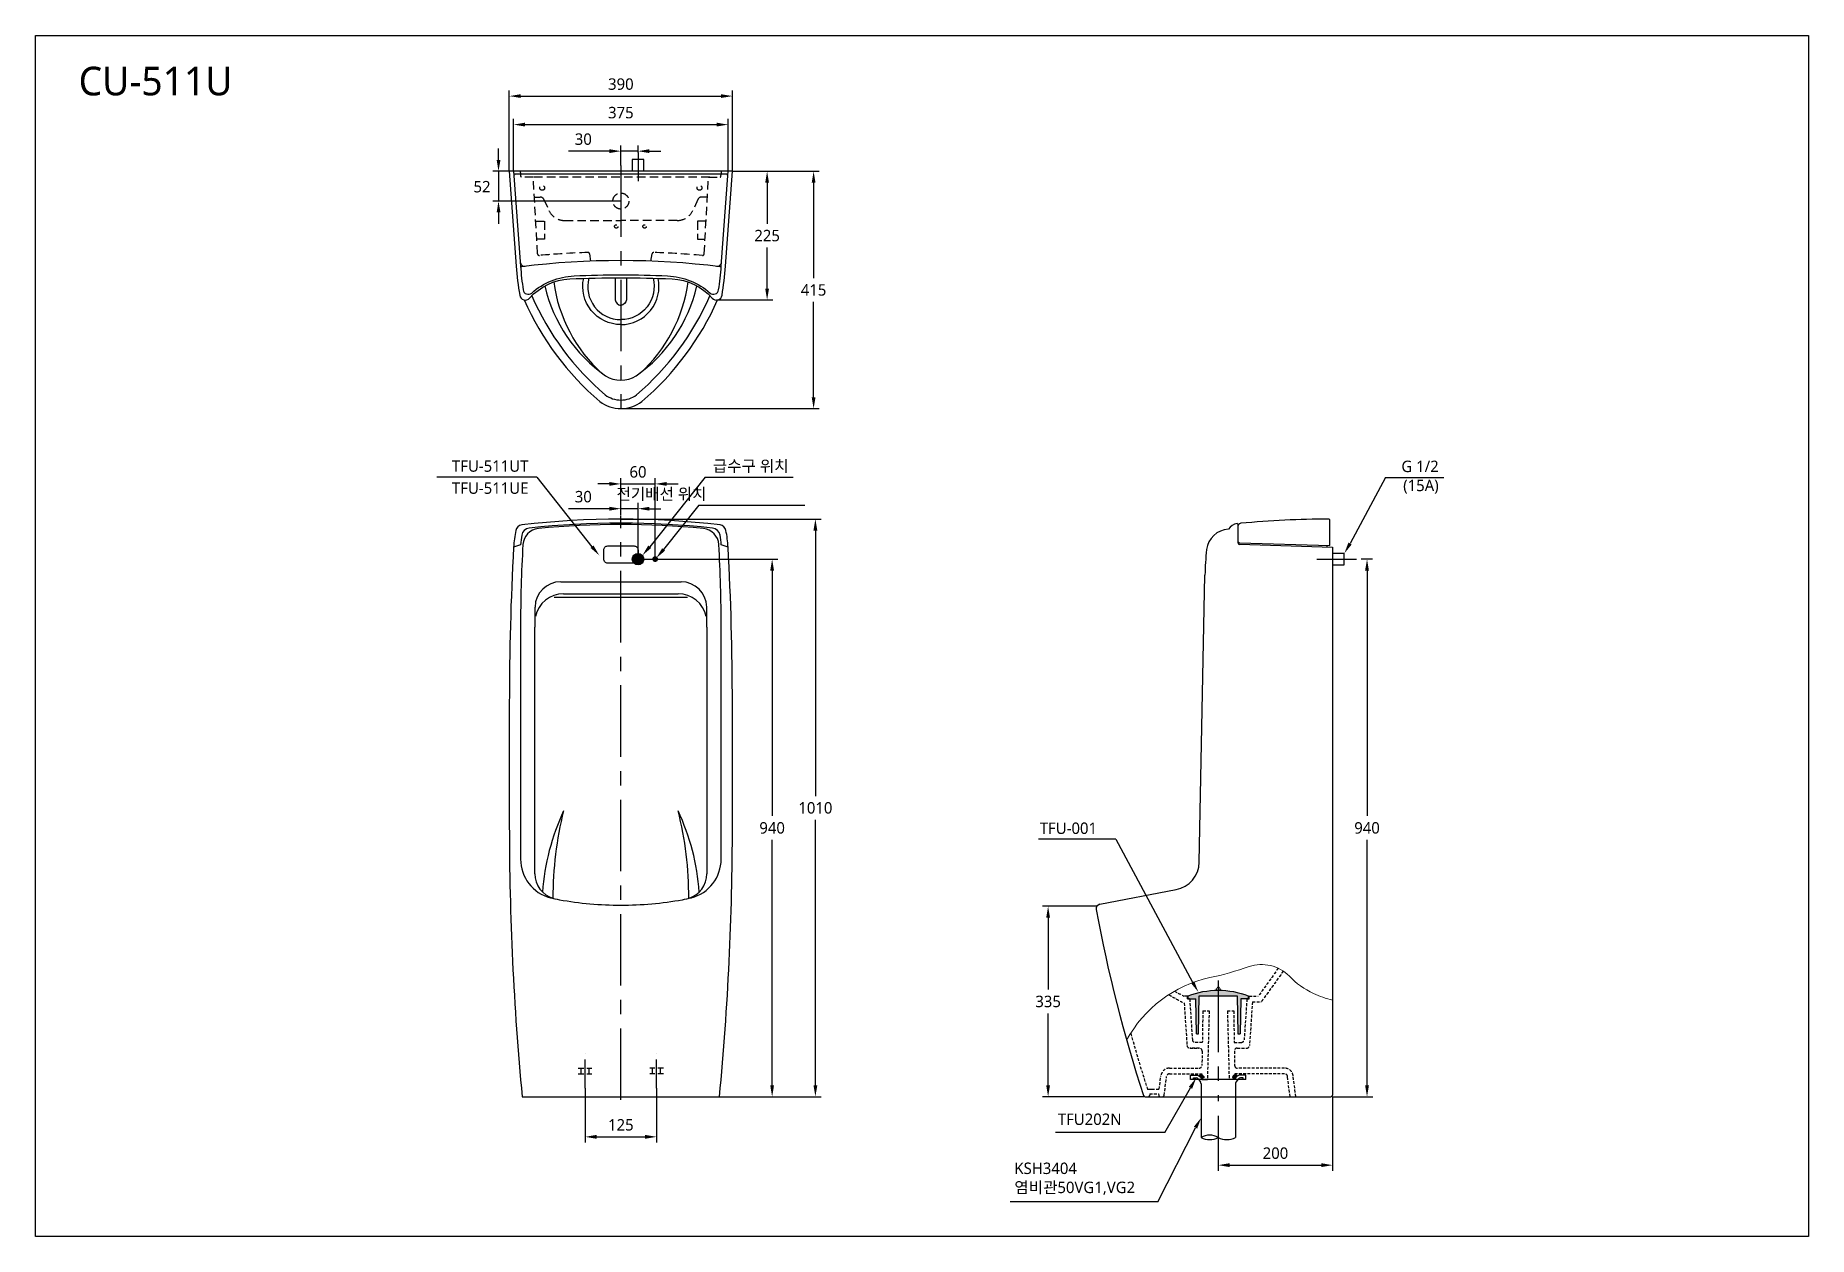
# Model space of a CAD drawing. Extents: x 3353 to 6453, y 0 to 2100.
import ezdxf

# ---------------------------------------------------------------- set-up
doc = ezdxf.new("R2010")
doc.units = 0
doc.header["$LTSCALE"] = 20
doc.header["$MEASUREMENT"] = 0
doc.linetypes.add('CENTER', pattern=[2, 1.25, -0.25, 0.25, -0.25])
doc.linetypes.add('HIDDEN', pattern=[0.375, 0.25, -0.125])
doc.layers.get('0').update_dxf_attribs({"linetype": 'CONTINUOUS'})
doc.layers.get('DEFPOINTS').update_dxf_attribs({"linetype": 'CONTINUOUS'})
for name, color, linetype in [('1', 1, 'CONTINUOUS'), ('5', 5, 'CONTINUOUS'), ('FAUCET', 4, 'CONTINUOUS')]:
    doc.layers.add(name, color=color, linetype=linetype)
doc.styles.add('GHS', font='romans', dxfattribs={"bigfont": 'ghs'})
doc.styles.get("Standard").update_dxf_attribs({"font": 'NanumGothic.ttf'})
doc.dimstyles.get("Standard").update_dxf_attribs({"dimtxt": 0.18, "dimasz": 0.18, "dimexe": 0.18, "dimexo": 0.0625, "dimgap": 0.09, "dimtad": 0, "dimtih": 1, "dimtoh": 1, "dimdec": 4, "dimzin": 0, "dimdsep": 46, "dimtxsty": 'Standard', "dimcen": 0.09, "dimadec": 0, "dimazin": 0, "dimtfac": 1, "dimtdec": 4, "dimtofl": 0, "dimtmove": 0, "dimatfit": 3, "dimfxl": 0, "dimtolj": 1, "dimtzin": 0, "dimarcsym": 0})

# ---------------------------------------------------------------- blocks, each defined once
blk = doc.blocks.new('*D3')
at = {"color": 3, "lineweight": -2}
for p, q in [((4376.9, 1254.4), (4727, 1254.4)), ((4717, 1234.4), (4717, 770.2)), ((4717, 264.4), (4717, 728.6)), ((4549.4, 244.4), (4727, 244.4))]:
    blk.add_line(p, q, dxfattribs=at)
at = {"color": 3}
for points in [[(4713.7, 1234.4), (4720.4, 1234.4), (4717, 1254.4)], [(4713.7, 264.4), (4720.4, 264.4), (4717, 244.4)]]:
    blk.add_solid(points, dxfattribs=at)
at = {"layer": 'DEFPOINTS', "color": 0}
for p in [(4376.9, 1254.4), (4549.4, 244.4), (4717, 244.4)]:
    blk.add_point(p, dxfattribs=at)
at = {"color": 2, "insert": (4717, 749.4), "char_height": 20, "attachment_point": 5}
blk.add_mtext('\\A1;1010', dxfattribs=at)
blk = doc.blocks.new('*D4')
at = {"color": 3, "lineweight": -2}
for p, q in [((4314.4, 259.4), (4314.4, 164.3)), ((4439.4, 259.4), (4439.4, 164.3)), ((4334.4, 174.3), (4419.4, 174.3))]:
    blk.add_line(p, q, dxfattribs=at)
at = {"color": 3}
for points in [[(4334.4, 177.7), (4334.4, 171), (4314.4, 174.3)], [(4419.4, 177.7), (4419.4, 171), (4439.4, 174.3)]]:
    blk.add_solid(points, dxfattribs=at)
at = {"layer": 'DEFPOINTS', "color": 0}
for p in [(4314.4, 259.4), (4439.4, 259.4), (4439.4, 174.3)]:
    blk.add_point(p, dxfattribs=at)
at = {"color": 2, "insert": (4376.9, 195.2), "char_height": 20, "attachment_point": 5}
blk.add_mtext('\\A1;125', dxfattribs=at)
blk = doc.blocks.new('*D5')
at = {"color": 3, "lineweight": -2}
for p, q in [((4356.9, 1272.6), (4285.6, 1272.6)), ((4376.9, 1260.5), (4376.9, 1282.6)), ((4406.9, 1272.6), (4376.9, 1272.6)), ((4406.9, 1174.4), (4406.9, 1282.6)), ((4426.9, 1272.6), (4446.9, 1272.6))]:
    blk.add_line(p, q, dxfattribs=at)
at = {"color": 3}
for points in [[(4356.9, 1275.9), (4356.9, 1269.2), (4376.9, 1272.6)], [(4426.9, 1275.9), (4426.9, 1269.2), (4406.9, 1272.6)]]:
    blk.add_solid(points, dxfattribs=at)
at = {"layer": 'DEFPOINTS', "color": 0}
for p in [(4406.9, 1272.6), (4376.9, 1260.5), (4406.9, 1174.4)]:
    blk.add_point(p, dxfattribs=at)
at = {"color": 2, "insert": (4311.3, 1293.5), "char_height": 20, "attachment_point": 5}
blk.add_mtext('\\A1;30', dxfattribs=at)
blk = doc.blocks.new('*D6')
at = {"color": 3, "lineweight": -2}
for p, q in [((4356.9, 1315.9), (4336.9, 1315.9)), ((4376.9, 1260.5), (4376.9, 1325.9)), ((4376.9, 1315.9), (4436.9, 1315.9)), ((4436.9, 1181.9), (4436.9, 1325.9)), ((4456.9, 1315.9), (4476.9, 1315.9))]:
    blk.add_line(p, q, dxfattribs=at)
at = {"color": 3}
for points in [[(4356.9, 1319.2), (4356.9, 1312.6), (4376.9, 1315.9)], [(4456.9, 1319.2), (4456.9, 1312.6), (4436.9, 1315.9)]]:
    blk.add_solid(points, dxfattribs=at)
at = {"layer": 'DEFPOINTS', "color": 0}
for p in [(4436.9, 1315.9), (4376.9, 1260.5), (4436.9, 1181.9)]:
    blk.add_point(p, dxfattribs=at)
at = {"color": 2, "insert": (4406.9, 1336.8), "char_height": 20, "attachment_point": 5}
blk.add_mtext('\\A1;60', dxfattribs=at)
blk = doc.blocks.new('*D7')
at = {"color": 3, "lineweight": -2}
for p, q in [((4406.9, 1184.4), (4651.4, 1184.4)), ((4641.4, 1164.4), (4641.4, 735.3)), ((4641.4, 264.4), (4641.4, 693.5)), ((4511, 244.4), (4651.4, 244.4))]:
    blk.add_line(p, q, dxfattribs=at)
at = {"color": 3}
for points in [[(4638.1, 1164.4), (4644.7, 1164.4), (4641.4, 1184.4)], [(4638.1, 264.4), (4644.7, 264.4), (4641.4, 244.4)]]:
    blk.add_solid(points, dxfattribs=at)
at = {"layer": 'DEFPOINTS', "color": 0}
for p in [(4406.9, 1184.4), (4511, 244.4), (4641.4, 244.4)]:
    blk.add_point(p, dxfattribs=at)
at = {"color": 2, "insert": (4641.4, 714.4), "char_height": 20, "attachment_point": 5}
blk.add_mtext('\\A1;940', dxfattribs=at)
blk = doc.blocks.new('*D8')
at = {"color": 3, "lineweight": -2}
for p, q in [((4181.9, 1862.5), (4181.9, 2004)), ((4201.9, 1994), (4551.9, 1994)), ((4571.9, 1862.5), (4571.9, 2004))]:
    blk.add_line(p, q, dxfattribs=at)
at = {"color": 3}
for points in [[(4201.9, 1997.3), (4201.9, 1990.7), (4181.9, 1994)], [(4551.9, 1997.3), (4551.9, 1990.7), (4571.9, 1994)]]:
    blk.add_solid(points, dxfattribs=at)
at = {"layer": 'DEFPOINTS', "color": 0}
for p in [(4571.9, 1994), (4181.9, 1862.5), (4571.9, 1862.5)]:
    blk.add_point(p, dxfattribs=at)
at = {"color": 2, "insert": (4376.9, 2014.9), "char_height": 20, "attachment_point": 5}
blk.add_mtext('\\A1;390', dxfattribs=at)
blk = doc.blocks.new('*D9')
at = {"color": 3, "lineweight": -2}
for p, q in [((4189.4, 1862.5), (4189.4, 1954.1)), ((4564.4, 1862.5), (4564.4, 1954.1)), ((4209.4, 1944.1), (4544.4, 1944.1))]:
    blk.add_line(p, q, dxfattribs=at)
at = {"color": 3}
for points in [[(4209.4, 1947.5), (4209.4, 1940.8), (4189.4, 1944.1)], [(4544.4, 1947.5), (4544.4, 1940.8), (4564.4, 1944.1)]]:
    blk.add_solid(points, dxfattribs=at)
at = {"layer": 'DEFPOINTS', "color": 0}
for p in [(4564.4, 1944.1), (4189.4, 1862.5), (4564.4, 1862.5)]:
    blk.add_point(p, dxfattribs=at)
at = {"color": 2, "insert": (4376.9, 1965), "char_height": 20, "attachment_point": 5}
blk.add_mtext('\\A1;375', dxfattribs=at)
blk = doc.blocks.new('*D10')
at = {"color": 3, "lineweight": -2}
for p, q in [((4356.9, 1897.7), (4285.6, 1897.7)), ((4376.9, 1872.8), (4376.9, 1907.7)), ((4406.9, 1897.7), (4376.9, 1897.7)), ((4406.9, 1895.1), (4406.9, 1907.7)), ((4426.9, 1897.7), (4446.9, 1897.7))]:
    blk.add_line(p, q, dxfattribs=at)
at = {"color": 3}
for points in [[(4356.9, 1901.1), (4356.9, 1894.4), (4376.9, 1897.7)], [(4426.9, 1901.1), (4426.9, 1894.4), (4406.9, 1897.7)]]:
    blk.add_solid(points, dxfattribs=at)
at = {"layer": 'DEFPOINTS', "color": 0}
for p in [(4406.9, 1897.7), (4406.9, 1895.1), (4376.9, 1872.8)]:
    blk.add_point(p, dxfattribs=at)
at = {"color": 2, "insert": (4311.3, 1918.6), "char_height": 20, "attachment_point": 5}
blk.add_mtext('\\A1;30', dxfattribs=at)
blk = doc.blocks.new('*D11')
at = {"color": 3, "lineweight": -2}
for p, q in [((4571.9, 1862.5), (4723.9, 1862.5)), ((4713.9, 1842.5), (4713.9, 1675.7)), ((4713.9, 1467.5), (4713.9, 1634.2)), ((4376.9, 1447.5), (4723.9, 1447.5))]:
    blk.add_line(p, q, dxfattribs=at)
at = {"color": 3}
for points in [[(4710.6, 1842.5), (4717.2, 1842.5), (4713.9, 1862.5)], [(4710.6, 1467.5), (4717.2, 1467.5), (4713.9, 1447.5)]]:
    blk.add_solid(points, dxfattribs=at)
at = {"layer": 'DEFPOINTS', "color": 0}
for p in [(4571.9, 1862.5), (4376.9, 1447.5), (4713.9, 1447.5)]:
    blk.add_point(p, dxfattribs=at)
at = {"color": 2, "insert": (4713.9, 1655), "char_height": 20, "attachment_point": 5}
blk.add_mtext('\\A1;415', dxfattribs=at)
blk = doc.blocks.new('*D12')
at = {"color": 3, "lineweight": -2}
for p, q in [((4163, 1882.5), (4163, 1902.5)), ((4225.7, 1862.5), (4153, 1862.5)), ((4163, 1862.5), (4163, 1810.5)), ((4376.9, 1810.5), (4153, 1810.5)), ((4163, 1790.5), (4163, 1770.5))]:
    blk.add_line(p, q, dxfattribs=at)
at = {"color": 3}
for points in [[(4159.7, 1882.5), (4166.4, 1882.5), (4163, 1862.5)], [(4159.7, 1790.5), (4166.4, 1790.5), (4163, 1810.5)]]:
    blk.add_solid(points, dxfattribs=at)
at = {"layer": 'DEFPOINTS', "color": 0}
for p in [(4225.7, 1862.5), (4163, 1810.5), (4376.9, 1810.5)]:
    blk.add_point(p, dxfattribs=at)
at = {"color": 2, "insert": (4134.2, 1835.5), "char_height": 20, "attachment_point": 5}
blk.add_mtext('\\A1;52', dxfattribs=at)
blk = doc.blocks.new('*D13')
at = {"color": 3, "lineweight": -2}
for p, q in [((4571.9, 1862.5), (4642.6, 1862.5)), ((4632.6, 1842.5), (4632.6, 1770.8)), ((4632.6, 1657.5), (4632.6, 1729.1)), ((4543.9, 1637.5), (4642.6, 1637.5))]:
    blk.add_line(p, q, dxfattribs=at)
at = {"color": 3}
for points in [[(4629.3, 1842.5), (4635.9, 1842.5), (4632.6, 1862.5)], [(4629.3, 1657.5), (4635.9, 1657.5), (4632.6, 1637.5)]]:
    blk.add_solid(points, dxfattribs=at)
at = {"layer": 'DEFPOINTS', "color": 0}
for p in [(4571.9, 1862.5), (4543.9, 1637.5), (4632.6, 1637.5)]:
    blk.add_point(p, dxfattribs=at)
at = {"color": 2, "insert": (4632.6, 1750), "char_height": 20, "attachment_point": 5}
blk.add_mtext('\\A1;225', dxfattribs=at)
blk = doc.blocks.new('*D15')
at = {"color": 3, "lineweight": -2}
for p, q in [((5621.4, 244.4), (5621.4, 114.8)), ((5421.4, 210.9), (5421.4, 114.8)), ((5441.4, 124.8), (5601.4, 124.8))]:
    blk.add_line(p, q, dxfattribs=at)
at = {"color": 3}
for points in [[(5441.4, 128.2), (5441.4, 121.5), (5421.4, 124.8)], [(5601.4, 128.2), (5601.4, 121.5), (5621.4, 124.8)]]:
    blk.add_solid(points, dxfattribs=at)
at = {"layer": 'DEFPOINTS', "color": 0}
for p in [(5621.4, 244.4), (5421.4, 210.9), (5621.4, 124.8)]:
    blk.add_point(p, dxfattribs=at)
at = {"color": 2, "insert": (5521.4, 145.7), "char_height": 20, "attachment_point": 5}
blk.add_mtext('\\A1;200', dxfattribs=at)
blk = doc.blocks.new('*D16')
at = {"color": 3, "lineweight": -2}
for p, q in [((5691.3, 1184.4), (5671.5, 1184.4)), ((5681.5, 1164.4), (5681.5, 735.3)), ((5681.5, 264.4), (5681.5, 693.5)), ((5621.4, 244.4), (5691.5, 244.4))]:
    blk.add_line(p, q, dxfattribs=at)
at = {"color": 3}
for points in [[(5678.1, 1164.4), (5684.8, 1164.4), (5681.5, 1184.4)], [(5678.1, 264.4), (5684.8, 264.4), (5681.5, 244.4)]]:
    blk.add_solid(points, dxfattribs=at)
at = {"layer": 'DEFPOINTS', "color": 0}
for p in [(5691.3, 1184.4), (5621.4, 244.4), (5681.5, 244.4)]:
    blk.add_point(p, dxfattribs=at)
at = {"color": 2, "insert": (5681.5, 714.4), "char_height": 20, "attachment_point": 5}
blk.add_mtext('\\A1;940', dxfattribs=at)
blk = doc.blocks.new('*D17')
at = {"color": 3, "lineweight": -2}
for p, q in [((5209.1, 577.5), (5113.9, 577.5)), ((5123.9, 557.5), (5123.9, 431.8)), ((5123.9, 264.4), (5123.9, 390)), ((5291.4, 244.4), (5113.9, 244.4))]:
    blk.add_line(p, q, dxfattribs=at)
at = {"color": 3}
for points in [[(5120.6, 557.5), (5127.2, 557.5), (5123.9, 577.5)], [(5120.6, 264.4), (5127.2, 264.4), (5123.9, 244.4)]]:
    blk.add_solid(points, dxfattribs=at)
at = {"layer": 'DEFPOINTS', "color": 0}
for p in [(5209.1, 577.5), (5123.9, 244.4), (5291.4, 244.4)]:
    blk.add_point(p, dxfattribs=at)
at = {"color": 2, "insert": (5123.9, 410.9), "char_height": 20, "attachment_point": 5}
blk.add_mtext('\\A1;335', dxfattribs=at)
blk = doc.blocks.new('A$C02305F10')
at = {"layer": '1', "color": 7, "linetype": 'Continuous'}
for p, q in [((0, 61), (0, 66.3)), ((18.2, 0), (19.3, 66.2)), ((19.3, 66.2), (52.5, 66.2)), ((52.5, 66.2), (85.7, 66.2)), ((85.7, 66.2), (86.8, 0)), ((105, 66.3), (105, 61)), ((2, 61), (0, 61)), ((2, 61), (13.3, 61)), ((14.3, 0), (13.3, 61)), ((91.7, 61), (90.7, 0)), ((103, 61), (91.7, 61)), ((105, 61), (103, 61)), ((14.3, 0), (18.2, 0)), ((86.8, 0), (90.7, 0))]:
    blk.add_line(p, q, dxfattribs=at)
at = {"layer": '1', "color": 7, "linetype": 'Continuous', "extrusion": (0, 0, -1)}
for start, end in [(68.4314, 89.9999), (89.9999, 111.5686)]:
    blk.add_arc((-52.5, -66.5), 142.8, start, end, dxfattribs=at)

msp = doc.modelspace()

# ---------------------------------------------------------------- hatches: boundary and pattern name
h = msp.add_hatch(color=8)
h.dxf.hatch_style = 1
h.paths.add_polyline_path([(5421.4, 430.7), (5421.4, 420.6), (5454.6, 420.6), (5455.7, 354.4), (5459.5, 354.4), (5460.5, 415.4), (5471.9, 415.4), (5473.9, 415.4), (5473.9, 420.7, 0.09439)])
h.paths.add_polyline_path([(5421.4, 430.7, 0.094389), (5368.9, 420.7), (5368.9, 415.4), (5370.9, 415.4), (5382.2, 415.4), (5383.2, 354.4), (5387, 354.4), (5388.1, 420.6), (5421.4, 420.6)])
at = {"layer": 'FAUCET', "linetype": 'Continuous'}
h = msp.add_hatch(dxfattribs=at)
h.set_pattern_fill('ANSI31', color=4, scale=15, angle=-75.0623, style=0)
h.set_pattern_definition([(149.937713, (8873.3864, -18937.7574), (-0.9392647, -1.6227775), [])])
edge = h.paths.add_edge_path()
edge.add_ellipse((5392.7, 280.1), major_axis=(3.31, -2.42), ratio=0.50801, start_angle=0, end_angle=360)
h = msp.add_hatch(dxfattribs=at)
h.set_pattern_fill('ANSI31', color=4, scale=15, angle=-75.0623, style=0)
h.set_pattern_definition([(30.062287, (1969.3531, -18937.7574), (0.9392647, -1.6227775), [])])
edge = h.paths.add_edge_path()
edge.add_ellipse((5450, 280.1), major_axis=(-3.31, -2.42), ratio=0.50801, start_angle=0, end_angle=360, ccw=False)

# ---------------------------------------------------------------- linework, layer by layer
at = {"color": 1, "linetype": 'CENTER', "ltscale": 2}
msp.add_line((4406.9, 1895.1), (4406.9, 1840.9), dxfattribs=at)
msp.add_line((4552.4, 1862.5), (4201.5, 1862.5))
at = {"color": 1, "linetype": 'CENTER', "ltscale": 5}
for p, q in [((4376.9, 1872.8), (4376.9, 1447.5)), ((4376.9, 238.8), (4376.9, 1259.8)), ((5593.7, 1184.4), (5663, 1184.4))]:
    msp.add_line(p, q, dxfattribs=at)
at = {"color": 2}
for p, q in [((4560.8, 1857.5), (4193, 1857.5)), ((5455.4, 1245.4), (5455.4, 1213.2)), ((5458.3, 1210.3), (5621.4, 1205.4)), ((5621.4, 1205.4), (5621.4, 247.4)), ((5388.1, 654.6), (5398.1, 1156.3)), ((4271.8, 1144.9), (4482.1, 1144.9)), ((4201.5, 1065.5), (4201.5, 660)), ((4226.5, 634.3), (4226.5, 1065.5)), ((4527.3, 1065.5), (4527.3, 634.3)), ((4552.3, 660), (4552.3, 1065.5)), ((5214.2, 580.9), (5347.5, 606.5)), ((5293.5, 244.4), (5618.4, 244.4))]:
    msp.add_line(p, q, dxfattribs=at)
at = {"color": 7, "linetype": 'HIDDEN', "ltscale": 3}
for p, q in [((4532.4, 1852.5), (4221.4, 1852.5)), ((4228, 1775.4), (4243.2, 1775.4)), ((4243.2, 1775.4), (4243.2, 1743.7)), ((4525.8, 1775.4), (4510.7, 1775.4)), ((4510.7, 1775.4), (4510.7, 1743.7)), ((4243.2, 1743.7), (4229.8, 1743.7)), ((4510.7, 1743.7), (4524.1, 1743.7))]:
    msp.add_line(p, q, dxfattribs=at)
at = {"color": 2, "linetype": 'Continuous'}
msp.add_line((5611.4, 1208.3), (5611.4, 1205.7), dxfattribs=at)
at = {"color": 7}
msp.add_line((4260.1, 1117.8), (4493.7, 1117.8), dxfattribs=at)
at = {"linetype": 'CENTER', "ltscale": 2}
for p, q in [((4314.4, 259.4), (4314.4, 319.7)), ((4439.4, 259.4), (4439.4, 319.7))]:
    msp.add_line(p, q, dxfattribs=at)
at = {"linetype": 'HIDDEN', "ltscale": 2}
for p, q in [((4302.4, 294.4), (4326.4, 294.4)), ((4302.4, 284.4), (4326.4, 284.4)), ((4307.4, 284.4), (4307.4, 294.4)), ((4321.4, 284.4), (4321.4, 294.4)), ((4451.4, 294.4), (4427.4, 294.4)), ((4451.4, 284.4), (4427.4, 284.4)), ((4432.4, 284.4), (4432.4, 294.4)), ((4446.4, 284.4), (4446.4, 294.4))]:
    msp.add_line(p, q, dxfattribs=at)
at = {"color": 2}
for points in [[(4189.4, 1862.5), (4181.9, 1862.5), (4194, 1696.5, 0.023242), (4200.1, 1645.8, 0.630524), (4217.4, 1640.8, -0.202072), (4287.5, 1674.3, -0.011863), (4376.9, 1676.5, -0.011863), (4466.4, 1674.3, -0.202072), (4536.5, 1640.8, 0.630524), (4553.8, 1645.8, 0.023242), (4559.9, 1696.5), (4571.9, 1862.5), (4564.4, 1862.5)], [(4201.8, 1857.5), (4201.5, 1862.5), (4189.4, 1862.5), (4201.5, 1696.5, 0.018952), (4206.1, 1655.1, 0.594773), (4221, 1649.7, -0.171828), (4295.2, 1679.7, -0.010802), (4376.9, 1681.5, -0.010802), (4458.6, 1679.7, -0.171828), (4532.9, 1649.7, 0.594773), (4547.8, 1655.1, 0.018952), (4552.4, 1696.5), (4564.4, 1862.5), (4552.4, 1862.5), (4552, 1857.5, -0.393106)], [(4376.9, 1594.5, -0.478946), (4311.9, 1675.3)], [(4376.9, 1594.5, 0.478946), (4442, 1675.3)]]:
    msp.add_lwpolyline(points, format="xyb", dxfattribs=at)
for points in [[(4416.9, 1862.5), (4416.9, 1882.9), (4396.9, 1882.9), (4396.9, 1862.5)], [(5621.4, 1174.4), (5641.8, 1174.4), (5641.8, 1194.4), (5621.4, 1194.4)]]:
    msp.add_lwpolyline(points, dxfattribs=at)
at = {"color": 7, "linetype": 'HIDDEN', "ltscale": 3}
for points in [[(4324.5, 1705.6), (4322.4, 1718.1, 0.374917), (4319.3, 1720.6, 0.012897), (4234.4, 1715.4, -0.415651), (4231.2, 1718.2), (4223.8, 1852.5), (4203.1, 1852.5, -0.393106), (4202.1, 1853.4), (4201.8, 1857.5)], [(4429.4, 1705.6), (4431.5, 1718.1, -0.374917), (4434.5, 1720.6, -0.012897), (4519.4, 1715.4, 0.415651), (4522.7, 1718.2), (4530.1, 1852.5), (4550.7, 1852.5, 0.393106), (4551.7, 1853.4), (4552, 1857.5)], [(4225.7, 1817.5), (4235.9, 1817.5, -0.293179), (4242.3, 1813.4), (4251.2, 1793.9, 0.293179), (4278.4, 1776.5), (4377.2, 1776.5, 0.340628)], [(4528.1, 1817.5), (4518, 1817.5, 0.293179), (4511.6, 1813.4), (4502.7, 1793.9, -0.293179), (4475.4, 1776.5), (4376.6, 1776.5, -0.340628)]]:
    msp.add_lwpolyline(points, format="xyb", dxfattribs=at)
at = {"color": 7}
for points in [[(4320.8, 1675.6, 0.492045), (4376.9, 1603.1)], [(4366.9, 1676.4), (4366.9, 1637.7, 0.261972), (4376.9, 1627.7)], [(4386.9, 1676.4), (4386.9, 1637.7, -0.261972), (4376.9, 1627.7)], [(4433.1, 1675.6, -0.492045), (4376.9, 1603.1)], [(4537.1, 1238.6, 0.054684), (4216.8, 1238.6, 0.325397)], [(4203.6, 1226.2, 0.02097), (4201.5, 1209.6), (4189.4, 1205.4, 0.013696)], [(4564.4, 1205.4), (4552.4, 1209.6, 0.02097), (4550.3, 1226.2, 0.325397)], [(4276.5, 1123.7), (4477.3, 1123.7, -0.280363)]]:
    msp.add_lwpolyline(points, format="xyb", dxfattribs=at)
at = {"color": 2}
for points in [[(4181.9, 931.6), (4181.9, 718.2, 0.02373), (4204.4, 244.4), (4549.4, 244.4, 0.02373), (4571.9, 718.2), (4571.9, 931.6, 0.013696), (4564.4, 1205.4, 0.034851), (4560.6, 1234.6, 0.324304), (4550.3, 1244.2, 0.05893), (4203.6, 1244.2, 0.324304), (4193.2, 1234.6, 0.034851), (4189.4, 1205.4, 0.013696)], [(4376.9, 1207.4), (4399.9, 1207.4, -0.414214), (4406.9, 1200.4), (4406.9, 1184.4, -0.414214), (4399.9, 1177.4), (4376.9, 1177.4), (4353.9, 1177.4, -0.414214), (4346.9, 1184.4), (4346.9, 1200.4, -0.414214), (4353.9, 1207.4)]]:
    msp.add_lwpolyline(points, format="xyb", close=True, dxfattribs=at)
at = {"color": 2, "linetype": 'Continuous', "ltscale": 15}
msp.add_lwpolyline([(5455.4, 1215.9, 0.405474), (5458.3, 1212.9), (5616.4, 1208.2), (5616.4, 1252.4, 0.414915), (5614.4, 1254.4, 0.022618), (5460.8, 1247, 0.387286), (5455.4, 1241.1)], format="xyb", dxfattribs=at)
for points, const_width in [([(4401.9, 1184.4, 1), (4411.9, 1184.4, 1)], 10), ([(4434.4, 1184.4, 1), (4439.4, 1184.4, 1)], 5)]:
    msp.add_lwpolyline(points, format="xyb", close=True, dxfattribs=dict(const_width=const_width))
at = {"color": 1, "linetype": 'CENTER', "ltscale": 5}
msp.add_lwpolyline([(5421.4, 447.4), (5421.4, 236.6)], dxfattribs=at)
at = {"color": 7, "linetype": 'HIDDEN', "ltscale": 3}
for centre, radius in [((4239.4, 1833.5), 4.25), ((4514.4, 1833.5), 4.25), ((4376.9, 1810.5), 14), ((4368.9, 1766), 3), ((4418.4, 1766), 3)]:
    msp.add_circle(centre, radius, dxfattribs=at)
msp.add_circle((4406.9, 1184.4), 10)
at = {"color": 2}
for centre, radius, start, end in [((4193, 1854.5), 3, 90, 184.1596), ((4560.8, 1854.5), 3, 355.8404, 90), ((4376.9, 300.9), 1405.5, 82.9107, 97.0893), ((4208.9, 1704.4), 8, 184.1596, 276.8254), ((4203.7, 1693.7), 2, 97.0893, 184.471), ((4544.9, 1704.4), 8, 263.1746, 355.8404), ((4550.1, 1693.7), 2, 355.529, 82.9107), ((4661.4, 1837.4), 480.6, 203.6267, 229.5552), ((4092.4, 1837.4), 480.6, 310.4448, 336.3733), ((4661.4, 1837.4), 495.6, 203.7662, 229.5999), ((4092.4, 1837.4), 495.6, 310.4001, 336.2338), ((4376.9, 1507.5), 60, 232.2873, 270), ((4376.9, 1507.5), 45, 232.7066, 270), ((4376.9, 1507.5), 45, 270, 307.2934), ((4376.9, 1507.5), 60, 270, 307.7127), ((4376.9, -221.6), 1466.6, 84.3561, 95.6439), ((5456.6, 1226.6), 20, 96.7065, 149.5618), ((5454.4, 1245.4), 1, 0, 96.7065), ((6701.5, 1065.5), 2500, 176.691, 180), ((4235.6, 1208.1), 30, 95.6439, 176.691), ((4518.2, 1208.1), 30, 3.309, 84.3561), ((2052.3, 1065.5), 2500, 0, 3.309), ((5440.8, 1196.7), 40, 92.4909, 173.7099), ((5828.9, -7726.2), 8971.3, 92.48891, 92.49087), ((5458.4, 1213.2), 3, 180, 268.2851), ((5898, 1146.3), 500, 173.7099, 178.8542), ((4271.8, 1099.9), 45, 90, 179.1885), ((4482.1, 1099.9), 45, 0.8115, 90), ((6701.5, 1065.5), 2475, 179.1885, 180), ((2052.3, 1065.5), 2475, 0, 0.8115), ((4271.5, 660), 70, 180, 255.2693), ((4482.3, 660), 70, 284.7307, 0), ((5338.1, 655.6), 50, 280.8914, 358.8542), ((4271.5, 634.3), 45, 180, 253.7582), ((4482.3, 634.3), 45, 286.2418, 0), ((4304.6, 785.8), 200, 255.2693, 259.8821), ((4449.3, 785.8), 200, 280.1179, 284.7307), ((4376.9, 1191.2), 611.8, 259.8821, 270), ((4376.9, 1191.2), 611.8, 270, 280.1179), ((5215.7, 573), 8, 100.8914, 190.4909), ((7689.1, 1031), 2523.4, 190.4909, 198.1146), ((5293.5, 247.4), 3, 198.1146, 270), ((5618.4, 247.4), 3, 270, 0)]:
    msp.add_arc(centre, radius, start, end, dxfattribs=at)
for centre, radius, start, end in [((4502.3, 1722.2), 265.2, 193.113, 235.0102), ((4520.1, 1704.3), 263, 187.7152, 227.9003), ((4251.6, 1722.2), 265.2, 304.9898, 346.887), ((4233.8, 1704.3), 263, 312.0997, 352.2848), ((4376.9, 1547.2), 50, 237.7034, 302.2966), ((4218.4, 1223.7), 15, 96.26, 170.3905), ((4535.5, 1223.7), 15, 9.6095, 83.74), ((4276.5, 1073.7), 50, 90, 167.9541), ((4477.3, 1073.7), 50, 12.0459, 90), ((4632.1, 576.4), 392.9, 154.6917, 176.2508), ((4863.3, 595.2), 605.1, 165.7275, 180.3771), ((3890.5, 595.2), 605.1, 359.6229, 14.2725), ((4121.7, 576.4), 392.9, 3.7492, 25.3083), ((5414.6, 435.1), 4.63, 273.9725, 346.6486), ((5421.3, 433.3), 2.26, 87.1321, 159.5123), ((5421.5, 433.3), 2.26, 20.4908, 92.871), ((5428.1, 435.1), 4.63, 193.3545, 266.0306)]:
    msp.add_arc(centre, radius, start, end)
at = {"lineweight": 0}
for centre, radius, start, end in [((5274.4, 1056), 617.7, 282.3639, 288.9769), ((5497.2, 408.1), 67.5, 44.1216, 108.9769), ((5453.4, 239.2), 218.6, 102.3639, 151.5877), ((5649, 555.3), 143.9, 224.1216, 244.8362), ((5660.3, 579.3), 170.5, 244.8362, 256.8172)]:
    msp.add_arc(centre, radius, start, end, dxfattribs=at)
at = {"layer": '1', "color": 3}
for p, q in [((4229.8, 1327.9), (4055.1, 1327.9)), ((4229.8, 1327.9), (4326.4, 1206.1)), ((4524.1, 1327.9), (4427.4, 1206.1)), ((4524.1, 1327.9), (4677.9, 1327.9)), ((5713.9, 1327.2), (5651.8, 1211.7)), ((5713.9, 1327.2), (5815.6, 1327.2)), ((4513.3, 1279), (4451.6, 1201.4)), ((4513.3, 1279), (4698.6, 1279)), ((5242.3, 694.6), (5107.1, 694.6)), ((5242.3, 694.6), (5376.6, 444.7)), ((5327.7, 181.9), (5372.8, 260)), ((5315.9, 60.9), (5381.6, 190.3)), ((5327.7, 181.9), (5136.9, 181.9)), ((5315.9, 60.9), (5057.4, 60.9))]:
    msp.add_line(p, q, dxfattribs=at)
at = {"layer": '1', "color": 7, "linetype": 'HIDDEN'}
for p, q in [((5367.4, 420.4), (5361.4, 420.4)), ((5361.8, 408.3), (5366.7, 334)), ((5367.4, 415.4), (5367.4, 420.4)), ((5367.4, 415.4), (5371.4, 415.4)), ((5371.4, 415.4), (5376.1, 344)), ((5471.4, 415.4), (5466.7, 344)), ((5471.4, 415.4), (5475.4, 415.4)), ((5475.4, 420.4), (5491.4, 420.4)), ((5475.4, 415.4), (5475.4, 420.4)), ((5475.4, 420.4), (5477.3, 420.4)), ((5481.1, 410.4), (5476, 334)), ((5481.1, 410.4), (5496.4, 410.4)), ((5394.4, 394.4), (5393.5, 339.4)), ((5394.4, 394.4), (5405.4, 394.4)), ((5405.4, 394.4), (5402.4, 274.4)), ((5437.4, 394.4), (5440.4, 274.4)), ((5437.4, 394.4), (5448.4, 394.4)), ((5448.4, 394.4), (5449.3, 339.4)), ((5388.2, 329.4), (5371.7, 329.4)), ((5371.7, 329.4), (5388.2, 329.4)), ((5393.5, 339.4), (5381.1, 339.4)), ((5393.2, 324.3), (5392.8, 299.3)), ((5449.3, 339.4), (5461.7, 339.4)), ((5449.5, 324.3), (5450, 299.3)), ((5454.4, 329.4), (5462.4, 329.4)), ((5454.5, 329.4), (5466.4, 329.4)), ((5454.5, 329.4), (5471.1, 329.4)), ((5318.1, 257.4), (5321.1, 281.2)), ((5326.9, 247), (5331, 280)), ((5336, 294.4), (5387.8, 294.4)), ((5336, 284.4), (5392.5, 284.4)), ((5392.5, 284.4), (5392.4, 274.4)), ((5450.2, 284.4), (5450.4, 274.4)), ((5537.4, 284.4), (5450.2, 284.4)), ((5537.4, 294.4), (5455, 294.4)), ((5546.9, 244.4), (5542.4, 280)), ((5556.9, 244.4), (5552.3, 281.2)), ((5297.7, 257.4), (5318.1, 257.4)), ((5300.5, 257.4), (5305.5, 257.4)), ((5301.5, 249.4), (5317.1, 249.4)), ((5301.5, 249.4), (5305.5, 249.4)), ((5301.5, 249.4), (5301.5, 247.4)), ((5317.1, 249.4), (5317.2, 247.3))]:
    msp.add_line(p, q, dxfattribs=at)
at = {"layer": '1', "color": 7, "linetype": 'Continuous'}
msp.add_line((5367.4, 420.4), (5365.4, 420.4), dxfattribs=at)
at = {"layer": '1', "color": 7, "linetype": 'HIDDEN', "ltscale": 5}
for p, q in [((5392.4, 274.4), (5402.4, 274.4)), ((5450.4, 274.4), (5440.4, 274.4))]:
    msp.add_line(p, q, dxfattribs=at)
at = {"layer": '1', "color": 7, "linetype": 'HIDDEN'}
for centre, radius, start, end in [((5501.8, 695.2), 319.3, 238.5284, 244.0028), ((5497.6, 695.8), 307.3, 240.2036, 243.6766), ((7689.1, 1031), 2513.4, 195.5982, 197.9271), ((5381.1, 344.4), 5, 183.764, 270), ((5461.7, 344.4), 5, 270, 356.236), ((5371.7, 334.4), 5, 183.764, 270), ((5388.2, 324.4), 5, 359.0452, 90), ((5454.5, 324.4), 5, 90, 180.9548), ((5471.1, 334.4), 5, 270, 356.236), ((5336, 279.4), 15, 90, 172.875), ((5336, 279.4), 5, 90, 172.875), ((5387.8, 299.4), 5, 270, 359.0452), ((5537.4, 279.4), 15, 7.125, 90), ((5537.4, 279.4), 5, 7.125, 90), ((5298.5, 247.4), 3, 270, 0.6824), ((5320.2, 247.4), 3, 182.2161, 270), ((5323.9, 247.4), 3, 270, 352.875)]:
    msp.add_arc(centre, radius, start, end, dxfattribs=at)
at = {"layer": '1', "color": 7, "linetype": 'HIDDEN', "ltscale": 5}
msp.add_arc((5455, 299.4), 5, 180.9548, 270, dxfattribs=at)
at = {"layer": '1', "color": 7, "linetype": 'HIDDEN'}
for points, knots in [([(5526, 469.1), (5515.1, 452.7), (5503.2, 436.5), (5491.4, 420.4), (5491.4, 420.4), (5491.4, 420.4), (5491.4, 420.4)], [89.82051, 89.82051, 89.82051, 89.82051, 95.628678, 95.628678, 95.628678, 95.628679, 95.628679, 95.628679, 95.628679]), ([(5534.8, 464.1), (5523.5, 447.3), (5511.4, 430.8), (5499.4, 414.5), (5499.4, 414.4), (5499.4, 414.4), (5499.4, 414.4), (5498.4, 413.1), (5497.4, 411.7), (5496.4, 410.4)], [89.749639, 89.749639, 89.749639, 89.749639, 95.628678, 95.628678, 95.628678, 95.631174, 95.631174, 95.631174, 96.118528, 96.118528, 96.118528, 96.118528])]:
    msp.add_open_spline(points, degree=3, knots=knots, dxfattribs=at)
at = {"layer": '1', "color": 3}
for points in [[(5649, 1213.4), (5654.7, 1210), (5641.8, 1194.4)], [(4329, 1208.3), (4323.9, 1204), (4339.3, 1190.9)], [(4424.9, 1208.3), (4430, 1204), (4414.5, 1190.9)], [(4449.1, 1203.5), (4454.2, 1199.2), (4438.7, 1186.1)], [(5379.4, 446.4), (5373.7, 443.1), (5386.6, 427.4)], [(5375.7, 258.3), (5369.9, 261.7), (5382.8, 277.3)], [(5384.5, 188.7), (5378.7, 192), (5391.6, 207.7)]]:
    msp.add_solid(points, dxfattribs=at)
at = {"layer": '5'}
msp.add_lwpolyline([(3353.4, 2100), (6453.4, 2100), (6453.4, 0), (3353.4, 0)], close=True, dxfattribs=at)
at = {"layer": 'DEFPOINTS', "color": 0, "linetype": 'ByBlock'}
for p in [(4376.9, 1872.8), (4571.9, 1862.5), (4193, 1857.5), (4235.2, 1833.5), (4243.7, 1833.4), (4510.2, 1833.5), (4209.9, 1696.5), (4376.9, 1676.5), (4376.9, 1247.4), (5614.4, 1254.4), (5614.4, 1254.4), (5616.3, 1252.7), (4406.9, 1192.4), (5616.4, 1208.2)]:
    msp.add_point(p, dxfattribs=at)
at = {"layer": 'FAUCET', "color": 4, "linetype": 'Continuous'}
for p, q in [((5469.8, 274.4), (5373, 274.4)), ((5378, 277.3), (5382.6, 277.3)), ((5378, 274.4), (5378, 277.3)), ((5386.7, 275.3), (5390.4, 270.1)), ((5391.4, 267.2), (5391.4, 173.4)), ((5451.4, 267.2), (5451.4, 173.4)), ((5456.1, 275.3), (5452.3, 270.1)), ((5464.7, 277.3), (5460.1, 277.3)), ((5464.7, 274.4), (5464.7, 277.3))]:
    msp.add_line(p, q, dxfattribs=at)
for points in [[(5373, 274.4), (5373, 282.3), (5382.6, 282.3, -0.23969), (5390.7, 278.2), (5393.5, 274.4, -0.158762)], [(5469.8, 274.4), (5469.8, 282.3), (5460.1, 282.3, 0.23969), (5452, 278.2), (5449.2, 274.4, 0.158762)]]:
    msp.add_lwpolyline(points, format="xyb", dxfattribs=at)
for centre, radius, start, end in [((5382.6, 272.3), 5.02, 36.0844, 90), ((5386.4, 267.2), 5.02, 0, 36.0844), ((5456.4, 267.2), 5.02, 143.9156, 180), ((5460.1, 272.3), 5.02, 90, 143.9156), ((5406.4, 146.8), 30.5, 60.5587, 119.4413), ((5406.4, 199.9), 30.5, 240.5587, 299.4413), ((5436.4, 199.9), 30.5, 240.5587, 299.4413)]:
    msp.add_arc(centre, radius, start, end, dxfattribs=at)
msp.add_ellipse((5392.7, 280.1), major_axis=(3.31, -2.42), ratio=0.50801, dxfattribs=at)
at = {"layer": 'FAUCET', "color": 4, "linetype": 'Continuous', "extrusion": (0, 0, -1)}
msp.add_ellipse((5450, 280.1), major_axis=(-3.31, -2.42), ratio=0.50801, dxfattribs=at)

# ---------------------------------------------------------------- block references
at = {"color": 7}
msp.add_blockref('A$C02305F10', (5368.9, 354.4), dxfattribs=at)

# ---------------------------------------------------------------- texts
at = {"insert": (3428.8, 2045.3), "char_height": 50, "width": 456.6, "attachment_point": 1, "style": 'GHS'}
msp.add_mtext('{\\fNanumGothic|b0|i0|c0|p50;CU-511U}', dxfattribs=at)
at = {"layer": '1', "color": 2, "char_height": 20}
for s, insert, attachment_point in [('TFU-511UT ', (4215.3, 1357.2), 3), ('급수구 위치', (4670.1, 1357.2), 3), ('G 1/2\\P(15A)', (5806.8, 1356.6), 3), ('전기배선 위치', (4526.6, 1308.3), 3), ('TFU-001', (5109.3, 723.9), 1), ('TFU202N', (5140.8, 215.1), 1), ('KSH3404\\P염비관50VG1,VG2', (5064.9, 129.3), 1)]:
    msp.add_mtext(s, dxfattribs=dict(at, insert=insert, attachment_point=attachment_point))
at = {"layer": '1', "color": 2, "insert": (4215.3, 1318.6), "char_height": 20, "width": 150.36, "attachment_point": 3}
msp.add_mtext('TFU-511UE', dxfattribs=at)

# ---------------------------------------------------------------- dimensions: what is measured, and where the dimension line sits
for base, p1, p2, override, picture, middle in [((4571.9, 1994), (4181.9, 1862.5), (4571.9, 1862.5), {"dimtxt": 20, "dimasz": 20, "dimexe": 10, "dimexo": 0, "dimgap": 10, "dimtad": 1, "dimtih": 0, "dimdec": 0, "dimzin": 8, "dimcen": 0.9, "dimclrd": 3, "dimclre": 3, "dimclrt": 2, "dimtdec": 0, "dimtix": 1, "dimtofl": 1, "dimarcsym": 1}, '*D8', (4376.9, 2014.9)), ((4564.4, 1944.1), (4189.4, 1862.5), (4564.4, 1862.5), {"dimtxt": 20, "dimasz": 20, "dimexe": 10, "dimexo": 0, "dimgap": 10, "dimtad": 1, "dimtih": 0, "dimdec": 0, "dimzin": 8, "dimcen": 0.9, "dimclrd": 3, "dimclre": 3, "dimclrt": 2, "dimtdec": 0, "dimtix": 1, "dimtofl": 1, "dimarcsym": 1}, '*D9', (4376.9, 1965)), ((4436.9, 1315.9), (4376.9, 1260.5), (4436.9, 1181.9), {"dimtxt": 20, "dimasz": 20, "dimexe": 10, "dimexo": 0, "dimgap": 10, "dimtad": 1, "dimtih": 0, "dimdec": 0, "dimzin": 8, "dimcen": 0.9, "dimclrd": 3, "dimclre": 3, "dimclrt": 2, "dimtdec": 0, "dimtix": 1, "dimtofl": 1, "dimarcsym": 1}, '*D6', (4406.9, 1336.8)), ((4439.4, 174.3), (4314.4, 259.4), (4439.4, 259.4), {"dimtxt": 20, "dimasz": 20, "dimexe": 10, "dimexo": 0, "dimgap": 10, "dimtad": 1, "dimtih": 0, "dimdec": 0, "dimzin": 8, "dimcen": 0.9, "dimclrd": 3, "dimclre": 3, "dimclrt": 2, "dimtdec": 0, "dimtix": 1, "dimtofl": 1, "dimarcsym": 1}, '*D4', (4376.9, 195.2)), ((5621.4, 124.8), (5421.4, 210.9), (5621.4, 244.4), {"dimtxt": 20, "dimasz": 20, "dimexe": 10, "dimexo": 0, "dimgap": 10, "dimtad": 1, "dimdec": 0, "dimzin": 8, "dimcen": 0.9, "dimclrd": 3, "dimclre": 3, "dimclrt": 2, "dimtdec": 0, "dimtix": 1, "dimtofl": 1, "dimtmove": 2, "dimarcsym": 1}, '*D15', (5521.4, 145.7))]:
    dim = msp.add_linear_dim(base=base, p1=p1, p2=p2, dimstyle='Standard', override=override)
    dim.commit()
    dim.dimension.update_dxf_attribs({"geometry": picture, "text_midpoint": middle})
for base, p1, p2, picture, middle in [((4406.9, 1897.7), (4376.9, 1872.8), (4406.9, 1895.1), '*D10', (4311.3, 1897.7)), ((4406.9, 1272.6), (4376.9, 1260.5), (4406.9, 1174.4), '*D5', (4311.3, 1272.6))]:
    dim = msp.add_linear_dim(base=base, p1=p1, p2=p2, dimstyle='Standard', override={"dimtxt": 20, "dimasz": 20, "dimexe": 10, "dimexo": 0, "dimgap": 10, "dimtad": 1, "dimtih": 0, "dimdec": 0, "dimzin": 8, "dimcen": 0.9, "dimclrd": 3, "dimclre": 3, "dimclrt": 2, "dimtdec": 0, "dimtix": 1, "dimtofl": 1, "dimarcsym": 1})
    dim.commit()
    dim.dimension.update_dxf_attribs({"geometry": picture, "text_midpoint": middle, "dimtype": 160})
dim = msp.add_linear_dim(base=(4163, 1810.5), p1=(4225.7, 1862.5), p2=(4376.9, 1810.5), angle=90, dimstyle='Standard', override={"dimtxt": 20, "dimasz": 20, "dimexe": 10, "dimexo": 0, "dimgap": 10, "dimtad": 1, "dimdec": 0, "dimzin": 8, "dimcen": 0.9, "dimclrd": 3, "dimclre": 3, "dimclrt": 2, "dimtdec": 0, "dimtix": 1, "dimtofl": 1, "dimtmove": 2, "dimarcsym": 1})
dim.commit()
dim.dimension.update_dxf_attribs({"geometry": '*D12', "text_midpoint": (4134.2, 1835.5), "dimtype": 160})
for base, p1, p2, picture, middle in [((4713.9, 1447.5), (4571.9, 1862.5), (4376.9, 1447.5), '*D11', (4713.9, 1655)), ((4632.6, 1637.5), (4571.9, 1862.5), (4543.9, 1637.5), '*D13', (4632.6, 1750)), ((4717, 244.4), (4376.9, 1254.4), (4549.4, 244.4), '*D3', (4717, 749.4)), ((4641.4, 244.4), (4406.9, 1184.4), (4511, 244.4), '*D7', (4641.4, 714.4)), ((5681.5, 244.4), (5691.3, 1184.4), (5621.4, 244.4), '*D16', (5681.5, 714.4))]:
    dim = msp.add_linear_dim(base=base, p1=p1, p2=p2, angle=90, dimstyle='Standard', override={"dimtxt": 20, "dimasz": 20, "dimexe": 10, "dimexo": 0, "dimgap": 10, "dimtad": 1, "dimdec": 0, "dimzin": 8, "dimcen": 0.9, "dimclrd": 3, "dimclre": 3, "dimclrt": 2, "dimtdec": 0, "dimtix": 1, "dimtofl": 1, "dimtmove": 2, "dimarcsym": 1})
    dim.commit()
    dim.dimension.update_dxf_attribs({"geometry": picture, "text_midpoint": middle})
dim = msp.add_linear_dim(base=(5123.9, 244.4), p1=(5209.1, 577.5), p2=(5291.4, 244.4), angle=90, text='335', dimstyle='Standard', override={"dimtxt": 20, "dimasz": 20, "dimexe": 10, "dimexo": 0, "dimgap": 10, "dimtad": 1, "dimdec": 0, "dimzin": 8, "dimcen": 0.9, "dimclrd": 3, "dimclre": 3, "dimclrt": 2, "dimtdec": 0, "dimtix": 1, "dimtofl": 1, "dimtmove": 2, "dimarcsym": 1})
dim.commit()
dim.dimension.update_dxf_attribs({"geometry": '*D17', "text_midpoint": (5123.9, 410.9), "dimtype": 160})

doc.saveas('drawing.dxf')
